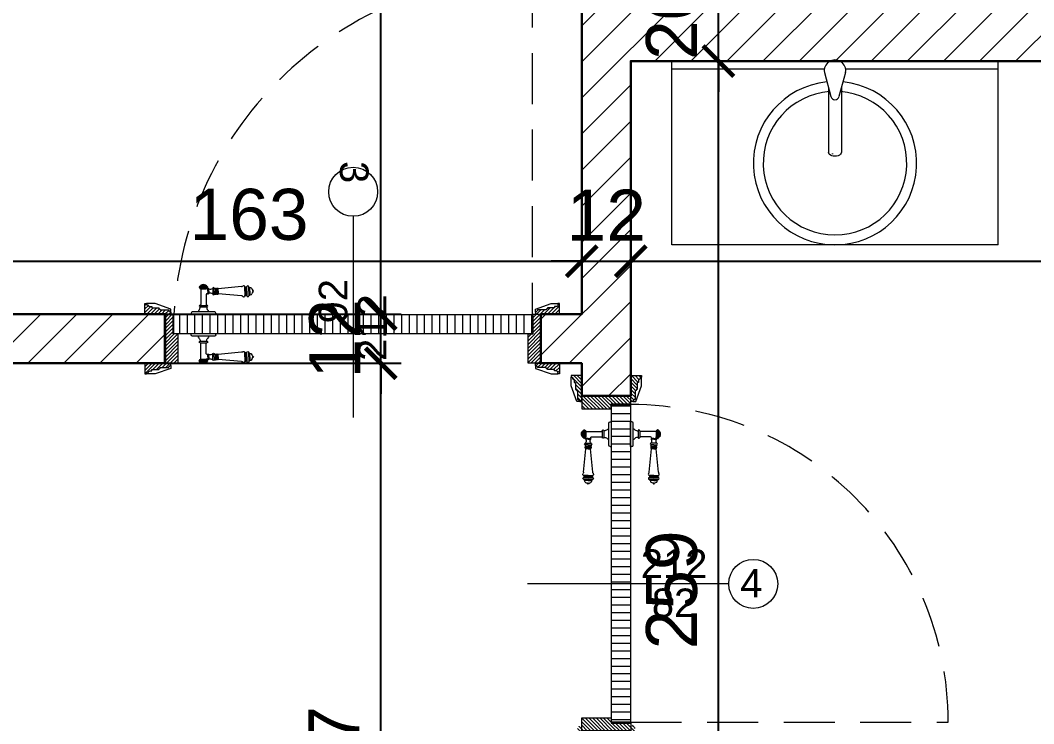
# Model space of a CAD drawing. Header units: centimetres. Extents: x 105417 to 110818, y -55119 to -48326.
# Drawn here: x 107991.8 to 108240, y -52510.6 to -52338.4 of the extents above; entities that cross this region are included whole.
import ezdxf

# ---------------------------------------------------------------- set-up
doc = ezdxf.new("R2010")
doc.units = ezdxf.units.CM
doc.header["$LTSCALE"] = 50
doc.header["$MEASUREMENT"] = 0
doc.linetypes.add('CACHE', pattern=[0.375, 0.25, -0.125])
doc.layers.get('0').update_dxf_attribs({"color": 8})
for name, color, linetype, lineweight in [('BANJO', 160, 'Continuous', 9), ('door', 44, 'Continuous', 5), ('MACONNERIE COUPE', 7, 'Continuous', 30), ('MACONNERIE HACHURE', 253, 'Continuous', 13), ('mobilimi', 8, 'Continuous', 9)]:
    doc.layers.add(name, color=color, linetype=linetype, lineweight=lineweight)
doc.layers.add('COTE 50ème', color=1, linetype='Continuous')
doc.styles.add('GENERATED_STYLE_1', font='arial.ttf')
doc.styles.add('RS_TXT_50', font='arial.ttf', dxfattribs={"height": 12.5})
doc.dimstyles.new('RS_50CM_LINEAIRE', dxfattribs={"dimscale": 5, "dimtxt": 12.5, "dimasz": 1.5, "dimexe": 1, "dimexo": 2.5, "dimgap": 1, "dimtad": 1, "dimdec": 1, "dimrnd": 0.5, "dimdsep": 46, "dimtxsty": 'RS_TXT_50', "dimblk1": 'ARCHTICK', "dimblk2": 'ARCHTICK', "dimsah": 1, "dimcen": 2.5, "dimdle": 1, "dimclrt": 4, "dimadec": 0, "dimazin": 2, "dimtfac": 1, "dimtdec": 1, "dimtix": 1, "dimtmove": 2, "dimatfit": 3, "dimfxl": 1, "dimtolj": 1, "dimtzin": 0, "dimarcsym": 0})

# ---------------------------------------------------------------- blocks, each defined once
blk = doc.blocks.new('door900')
at = {"color": 0}
for p, q in [((-9.3, 67.7), (9.3, 67.7)), ((9.3, 65.2), (-9.3, 65.2)), ((-6.8, 71.5), (-6.8, 70.2)), ((-5.5, 71.5), (-6.8, 71.5)), ((-6.8, 70.2), (6.8, 70.2)), ((-6.8, 62.7), (-6.8, 24)), ((-6.8, 62.7), (6.8, 62.7)), ((-5.5, 71.5), (5.5, 71.5)), ((5.5, 71.5), (6.8, 71.5)), ((6.8, 71.5), (6.8, 70.2)), ((8.7, 62.7), (6.8, 62.7)), ((8.7, 50.9), (8.7, 50.9)), ((10.5, 56.8), (10.5, 62.5)), ((10.5, 56.8), (10.5, 51.1)), ((12.7, 56.8), (12.7, 62.5)), ((12.7, 56.8), (12.7, 51.1)), ((22.5, 63.8), (22.5, 49.8)), ((26.5, 56.8), (26.5, 63.8)), ((26.5, 63.8), (29.1, 63.8)), ((26.5, 63.8), (29.1, 63.8)), ((26.5, 56.8), (26.5, 49.8)), ((26.5, 49.8), (29.1, 49.8)), ((26.5, 49.8), (29.1, 49.8)), ((29.1, 63.8), (29.1, 62.8)), ((29.1, 62.8), (29.1, 56.8)), ((29.1, 50.8), (29.1, 56.8)), ((29.1, 50.8), (29.1, 49.8)), ((29.1, 49.8), (29.1, 49.8)), ((31.1, 62.8), (31.1, 56.8)), ((31.1, 50.8), (31.1, 56.8)), ((34.1, 56.8), (34.1, 62.8)), ((34.1, 62.8), (34.1, 56.8)), ((34.1, 50.8), (34.1, 56.8)), ((34.1, 56.8), (34.1, 50.8)), ((92.8, 68.1), (36.2, 62.8)), ((36.2, 56.8), (36.2, 62.8)), ((36.2, 56.8), (36.2, 50.8)), ((92.8, 45.5), (36.2, 50.8)), ((101.2, 67.3), (103.2, 68)), ((101.2, 56.8), (101.2, 67.3)), ((101.2, 56.8), (101.2, 46.3)), ((103.2, 68), (103.2, 67.7)), ((103.2, 56.8), (103.2, 68)), ((103.2, 56.8), (103.2, 46.3)), ((106.5, 68), (105.5, 67.3)), ((105.5, 56.8), (105.5, 67.3)), ((105.5, 56.8), (105.5, 46.3)), ((106.5, 56.8), (106.5, 68)), ((106.5, 56.8), (106.5, 45.7)), ((110.7, 68), (111.8, 67.3)), ((110.7, 56.8), (110.7, 68)), ((110.7, 56.8), (110.7, 45.7)), ((111.8, 56.8), (111.8, 67.3)), ((111.8, 66.2), (113.3, 66.2)), ((111.8, 56.8), (111.8, 46.3)), ((113.3, 56.8), (113.3, 66.2)), ((113.3, 56.8), (113.3, 47.5)), ((120.5, 56.8), (120.5, 58.6)), ((120.5, 56.8), (120.5, 55)), ((6.8, 49.1), (6.8, 24)), ((101.2, 46.3), (103.2, 45.7)), ((103.2, 45.9), (103.2, 45.7)), ((106.5, 45.7), (105.5, 46.3)), ((110.7, 45.7), (111.8, 46.3)), ((111.8, 47.5), (113.3, 47.5)), ((-30, 3), (-30, 0)), ((30, 0), (-30, 0)), ((27, 6), (-27, 6)), ((-8.3, 22.3), (8.3, 22.3)), ((-8.3, 18.3), (8.3, 18.3)), ((30, 3), (30, 0))]:
    blk.add_line(p, q, dxfattribs=at)
for centre, radius, start, end in [((-9.3, 66.5), 1.25, 90, 270), ((-6.8, 67.7), 2.51, 90.115, 179.885), ((-6.8, 65.2), 2.51, 180.115, 269.885), ((0, 64), 9.29, 53.4104, 126.5896), ((6.8, 67.7), 2.51, 0.115, 89.885), ((6.8, 65.2), 2.51, 270.115, 359.885), ((8.7, 49), 1.91, 88.7426, 178.1515), ((8.6, 64.9), 2.15, 272.7029, 297.6142), ((8.6, 48.8), 2.15, 62.3858, 87.2971), ((9.3, 66.5), 1.25, 270, 90), ((10, 62.5), 0.561, 3.7097, 127.9634), ((10, 51.1), 0.561, 232.0366, 356.2903), ((11.6, 62.5), 1.1, 0.0106, 179.9894), ((11.6, 51.1), 1.1, 180.0106, 359.9894), ((16.7, 70.5), 8.83, 243.5466, 311.3694), ((16.7, 43.2), 8.83, 48.6306, 116.4534), ((24.5, 63.7), 2.01, 4.1469, 175.8531), ((24.5, 50), 2.01, 184.1469, 355.8531), ((30.1, 62.8), 1.03, 0, 180.0014), ((30.1, 50.8), 1.03, 179.9972, 0), ((32.6, 62.8), 1.48, 0, 180), ((32.6, 50.8), 1.48, 180, 0), ((35.2, 62.8), 1.03, 0, 180), ((32.6, 62.8), 1.48, 1.563306237032948e-10, 2.08440831604393e-10), ((35.2, 50.8), 1.03, 180, 0), ((93.1, 72.5), 4.4, 266.3976, 315.6468), ((98.3, 67.4), 2.89, 358.3861, 135.6468), ((104.3, 67.6), 1.15, 170.914, 348.1019), ((108.6, 68), 2.1, 0, 180), ((115.5, 62.5), 2.84, 13.4568, 140.4953), ((115.5, 51.2), 2.84, 219.5047, 346.5432), ((127.9, 65.2), 9.88, 191.9991, 221.6757), ((127.9, 48.5), 9.88, 138.3243, 168.0009), ((120.5, 56.8), 1.79, 0, 90), ((120.5, 56.8), 1.79, 270, 0), ((93.1, 41.1), 4.4, 44.3532, 93.6024), ((98.3, 46.2), 2.89, 224.3532, 1.6139), ((104.3, 46.1), 1.15, 11.8981, 189.086), ((108.6, 45.7), 2.1, 180, 0), ((-27, 3), 3, 90, 180), ((-6.8, 6), 6, 130.5908, 180), ((-16.6, 16.6), 8.41, 314.3689, 12.0705), ((-8.3, 20.3), 2, 90, 270), ((-8.5, 24), 1.71, 275.059, 359.7825), ((8.5, 24), 1.71, 180.2175, 264.941), ((16.6, 16.6), 8.41, 167.9295, 225.6311), ((8.3, 20.3), 2, 270, 90), ((6.8, 6), 6, 0, 49.4092), ((27, 3), 3, 0, 90)]:
    blk.add_arc(centre, radius, start, end, dxfattribs=at)
blk = doc.blocks.new('lavaman')
at = {"layer": 'BANJO'}
for p, q in [((-61171.15, 21935.44), (-61216.15, 21935.44)), ((-61171.15, 21935.44), (-61171.15, 21855.44)), ((-61171.15, 21855.44), (-61216.15, 21855.44))]:
    blk.add_line(p, q, dxfattribs=at)
at = {"layer": 'BANJO', "linetype": 'Continuous'}
for p, q in [((-61216.15, 21896.66), (-61216.15, 21935.44)), ((-61214.15, 21935.44), (-61214.15, 21898.05)), ((-61171.15, 21935.44), (-61171.15, 21855.44)), ((-61216.15, 21925.44), (-61216.15, 21896.66)), ((-61213.35, 21898.04), (-61207.48, 21896.42)), ((-61209.67, 21897.03), (-61193.85, 21897.03)), ((-61216.15, 21894.21), (-61216.15, 21865.44)), ((-61216.15, 21855.44), (-61216.15, 21894.21)), ((-61213.35, 21892.84), (-61207.48, 21894.45)), ((-61209.65, 21893.84), (-61193.85, 21893.84)), ((-61193.49, 21894.81), (-61193.49, 21894.81)), ((-61193.49, 21894.81), (-61193.38, 21894.81)), ((-61193.38, 21894.81), (-61193.49, 21894.81)), ((-61193.38, 21894.81), (-61193.38, 21894.81)), ((-61214.15, 21892.82), (-61214.15, 21855.44))]:
    blk.add_line(p, q, dxfattribs=at)
for centre, radius, start, end in [((-61191.15, 21895.44), 20, 185.6501, 174.3499), ((-61191.15, 21895.44), 17.58, 184.3008, 175.6992), ((-61213.81, 21895.44), 2.64, 79.9738, 280.0262), ((-61207.66, 21895.44), 1, 280.3544, 79.6456)]:
    blk.add_arc(centre, radius, start, end, dxfattribs=at)
at = {"layer": 'BANJO', "linetype": 'Continuous', "extrusion": (0, 0, -1)}
blk.add_ellipse((-61193.85, 21895.43), major_axis=(0, 1.59), ratio=0.623935, start_param=0, end_param=3.141593, dxfattribs=at)
blk = doc.blocks.new('_ArchTick')
at = {"color": 0, "linetype": 'ByBlock', "const_width": 0.15}
blk.add_lwpolyline([(-0.5, -0.5), (0.5, 0.5)], dxfattribs=at)
blk = doc.blocks.new('*D1029')
at = {"layer": 'COTE 50ème', "color": 0, "lineweight": -2, "ltscale": 0.5, "transparency": 16777216}
for p, q in [((108080.11, -52624.36), (108080.11, -52417.36)), ((108017.17, -52422.36), (108085.11, -52422.36)), ((108029.85, -52619.36), (108085.11, -52619.36))]:
    blk.add_line(p, q, dxfattribs=at)
at = {"layer": 'Defpoints', "color": 0, "ltscale": 0.5, "transparency": 16777216}
for p in [(108004.67, -52422.36), (108080.11, -52422.36), (108017.35, -52619.36)]:
    blk.add_point(p, dxfattribs=at)
at = {"layer": 'COTE 50ème', "color": 0, "lineweight": -2, "ltscale": 0.5, "transparency": 16777216, "xscale": 7.5, "yscale": 7.5, "zscale": 7.5}
for p, rotation in [((108080.11, -52422.36), 90), ((108080.11, -52619.36), 270)]:
    blk.add_blockref('_ArchTick', p, dxfattribs=dict(at, rotation=rotation))
at = {"layer": 'COTE 50ème', "color": 4, "ltscale": 0.5, "transparency": 16777216, "insert": (108068.72, -52520.86), "char_height": 12.5, "attachment_point": 5, "rotation": 90, "style": 'RS_TXT_50'}
blk.add_mtext('\\A1;197', dxfattribs=at)
blk = doc.blocks.new('*D1030')
at = {"layer": 'COTE 50ème', "color": 0, "lineweight": -2, "ltscale": 0.5, "transparency": 16777216}
for p, q in [((108080.11, -52410.36), (108080.11, -52402.86)), ((108017.17, -52410.36), (108085.11, -52410.36)), ((108080.11, -52422.36), (108080.11, -52410.36)), ((108017.17, -52422.36), (108085.11, -52422.36)), ((108080.11, -52422.36), (108080.11, -52429.86))]:
    blk.add_line(p, q, dxfattribs=at)
at = {"layer": 'Defpoints', "color": 0, "ltscale": 0.5, "transparency": 16777216}
for p in [(108004.67, -52410.36), (108080.11, -52410.36), (108004.67, -52422.36)]:
    blk.add_point(p, dxfattribs=at)
at = {"layer": 'COTE 50ème', "color": 0, "lineweight": -2, "ltscale": 0.5, "transparency": 16777216, "xscale": 7.5, "yscale": 7.5, "zscale": 7.5}
for p, rotation in [((108080.11, -52410.36), 270), ((108080.11, -52422.36), 90)]:
    blk.add_blockref('_ArchTick', p, dxfattribs=dict(at, rotation=rotation))
at = {"layer": 'COTE 50ème', "color": 4, "ltscale": 0.5, "transparency": 16777216, "insert": (108068.83, -52416.36), "char_height": 12.5, "attachment_point": 5, "rotation": 90, "style": 'RS_TXT_50'}
blk.add_mtext('\\A1;12', dxfattribs=at)
blk = doc.blocks.new('*D1031')
at = {"layer": 'COTE 50ème', "color": 0, "lineweight": -2, "ltscale": 0.5, "transparency": 16777216}
for p, q in [((108080.11, -52415.36), (108080.11, -52077.36)), ((108028.01, -52082.36), (108085.11, -52082.36)), ((108017.17, -52410.36), (108085.11, -52410.36))]:
    blk.add_line(p, q, dxfattribs=at)
at = {"layer": 'Defpoints', "color": 0, "ltscale": 0.5, "transparency": 16777216}
for p in [(108015.51, -52082.36), (108080.11, -52082.36), (108004.67, -52410.36)]:
    blk.add_point(p, dxfattribs=at)
at = {"layer": 'COTE 50ème', "color": 0, "lineweight": -2, "ltscale": 0.5, "transparency": 16777216, "xscale": 7.5, "yscale": 7.5, "zscale": 7.5}
for p, rotation in [((108080.11, -52082.36), 90), ((108080.11, -52410.36), 270)]:
    blk.add_blockref('_ArchTick', p, dxfattribs=dict(at, rotation=rotation))
at = {"layer": 'COTE 50ème', "color": 4, "ltscale": 0.5, "transparency": 16777216, "insert": (108068.72, -52246.36), "char_height": 12.5, "attachment_point": 5, "rotation": 90, "style": 'RS_TXT_50'}
blk.add_mtext('\\A1;328', dxfattribs=at)
blk = doc.blocks.new('*D1180')
at = {"layer": 'COTE 50ème', "color": 0, "lineweight": -2, "ltscale": 0.5, "transparency": 16777216}
for p, q in [((107253.08, -52052.36), (107253.08, -54127.36)), ((107431.85, -52057.36), (107248.08, -52057.36)), ((108207.94, -54122.36), (107248.08, -54122.36))]:
    blk.add_line(p, q, dxfattribs=at)
at = {"layer": 'Defpoints', "color": 0, "ltscale": 0.5, "transparency": 16777216}
for p in [(107444.35, -52057.36), (107253.08, -54122.36), (108220.44, -54122.36)]:
    blk.add_point(p, dxfattribs=at)
at = {"layer": 'COTE 50ème', "color": 0, "lineweight": -2, "ltscale": 0.5, "transparency": 16777216, "xscale": 7.5, "yscale": 7.5, "zscale": 7.5}
for p, rotation in [((107253.08, -52057.36), 90), ((107253.08, -54122.36), 270)]:
    blk.add_blockref('_ArchTick', p, dxfattribs=dict(at, rotation=rotation))
at = {"layer": 'COTE 50ème', "color": 4, "ltscale": 0.5, "transparency": 16777216, "insert": (107241.69, -53089.86), "char_height": 12.5, "attachment_point": 5, "rotation": 90, "style": 'RS_TXT_50'}
blk.add_mtext('\\A1;2065', dxfattribs=at)
blk = doc.blocks.new('*D1211')
at = {"layer": 'COTE 50ème', "color": 0, "lineweight": -2, "ltscale": 0.5, "transparency": 16777216}
for p, q in [((107966.35, -52420.16), (107966.35, -52392.37)), ((108129.35, -52395.47), (108129.35, -52402.37)), ((107961.35, -52397.37), (108134.35, -52397.37))]:
    blk.add_line(p, q, dxfattribs=at)
at = {"layer": 'Defpoints', "color": 0, "ltscale": 0.5, "transparency": 16777216}
for p in [(108129.35, -52382.97), (108129.35, -52397.37), (107966.35, -52432.66)]:
    blk.add_point(p, dxfattribs=at)
at = {"layer": 'COTE 50ème', "color": 0, "lineweight": -2, "ltscale": 0.5, "transparency": 16777216, "xscale": 7.5, "yscale": 7.5, "zscale": 7.5, "rotation": 180}
blk.add_blockref('_ArchTick', (107966.35, -52397.37), dxfattribs=at)
at = {"layer": 'COTE 50ème', "color": 0, "lineweight": -2, "ltscale": 0.5, "transparency": 16777216, "xscale": 7.5, "yscale": 7.5, "zscale": 7.5}
blk.add_blockref('_ArchTick', (108129.35, -52397.37), dxfattribs=at)
at = {"layer": 'COTE 50ème', "color": 4, "ltscale": 0.5, "transparency": 16777216, "insert": (108047.85, -52385.98), "char_height": 12.5, "attachment_point": 5, "style": 'RS_TXT_50'}
blk.add_mtext('\\A1;163', dxfattribs=at)
blk = doc.blocks.new('*D1212')
at = {"layer": 'COTE 50ème', "color": 0, "lineweight": -2, "ltscale": 0.5, "transparency": 16777216}
for p, q in [((108141.35, -52383.95), (108141.35, -52402.37)), ((108129.35, -52395.47), (108129.35, -52402.37)), ((108129.35, -52397.37), (108121.85, -52397.37)), ((108129.35, -52397.37), (108141.35, -52397.37)), ((108141.35, -52397.37), (108148.85, -52397.37))]:
    blk.add_line(p, q, dxfattribs=at)
at = {"layer": 'Defpoints', "color": 0, "ltscale": 0.5, "transparency": 16777216}
for p in [(108141.35, -52371.45), (108129.35, -52382.97), (108141.35, -52397.37)]:
    blk.add_point(p, dxfattribs=at)
at = {"layer": 'COTE 50ème', "color": 0, "lineweight": -2, "ltscale": 0.5, "transparency": 16777216, "xscale": 7.5, "yscale": 7.5, "zscale": 7.5}
blk.add_blockref('_ArchTick', (108129.35, -52397.37), dxfattribs=at)
at = {"layer": 'COTE 50ème', "color": 0, "lineweight": -2, "ltscale": 0.5, "transparency": 16777216, "xscale": 7.5, "yscale": 7.5, "zscale": 7.5, "rotation": 180}
blk.add_blockref('_ArchTick', (108141.35, -52397.37), dxfattribs=at)
at = {"layer": 'COTE 50ème', "color": 4, "ltscale": 0.5, "transparency": 16777216, "insert": (108135.35, -52386.1), "char_height": 12.5, "attachment_point": 5, "style": 'RS_TXT_50'}
blk.add_mtext('\\A1;12', dxfattribs=at)
blk = doc.blocks.new('*D1213')
at = {"layer": 'COTE 50ème', "color": 0, "lineweight": -2, "ltscale": 0.5, "transparency": 16777216}
for p, q in [((108141.35, -52383.95), (108141.35, -52402.37)), ((108384.35, -52412.76), (108384.35, -52392.37)), ((108136.35, -52397.37), (108389.35, -52397.37))]:
    blk.add_line(p, q, dxfattribs=at)
at = {"layer": 'Defpoints', "color": 0, "ltscale": 0.5, "transparency": 16777216}
for p in [(108141.35, -52371.45), (108384.35, -52397.37), (108384.35, -52425.26)]:
    blk.add_point(p, dxfattribs=at)
at = {"layer": 'COTE 50ème', "color": 0, "lineweight": -2, "ltscale": 0.5, "transparency": 16777216, "xscale": 7.5, "yscale": 7.5, "zscale": 7.5, "rotation": 180}
blk.add_blockref('_ArchTick', (108141.35, -52397.37), dxfattribs=at)
at = {"layer": 'COTE 50ème', "color": 0, "lineweight": -2, "ltscale": 0.5, "transparency": 16777216, "xscale": 7.5, "yscale": 7.5, "zscale": 7.5}
blk.add_blockref('_ArchTick', (108384.35, -52397.37), dxfattribs=at)
at = {"layer": 'COTE 50ème', "color": 4, "ltscale": 0.5, "transparency": 16777216, "insert": (108262.85, -52385.98), "char_height": 12.5, "attachment_point": 5, "style": 'RS_TXT_50'}
blk.add_mtext('\\A1;243', dxfattribs=at)
blk = doc.blocks.new('*D1440')
at = {"layer": 'COTE 50ème', "color": 0, "lineweight": -2, "ltscale": 0.5, "transparency": 16777216}
for p, q in [((108162.79, -52612.37), (108162.79, -52343.36)), ((108223.56, -52348.36), (108157.79, -52348.36)), ((108197.18, -52607.37), (108157.79, -52607.37))]:
    blk.add_line(p, q, dxfattribs=at)
at = {"layer": 'Defpoints', "color": 0, "ltscale": 0.5, "transparency": 16777216}
for p in [(108162.79, -52348.36), (108236.06, -52348.36), (108209.68, -52607.37)]:
    blk.add_point(p, dxfattribs=at)
at = {"layer": 'COTE 50ème', "color": 0, "lineweight": -2, "ltscale": 0.5, "transparency": 16777216, "xscale": 7.5, "yscale": 7.5, "zscale": 7.5}
for p, rotation in [((108162.79, -52348.36), 90), ((108162.79, -52607.37), 270)]:
    blk.add_blockref('_ArchTick', p, dxfattribs=dict(at, rotation=rotation))
at = {"layer": 'COTE 50ème', "color": 4, "ltscale": 0.5, "transparency": 16777216, "insert": (108151.4, -52477.87), "char_height": 12.5, "attachment_point": 5, "rotation": 90, "style": 'RS_TXT_50'}
blk.add_mtext('\\A1;259', dxfattribs=at)
blk = doc.blocks.new('*D1441')
at = {"layer": 'COTE 50ème', "color": 0, "lineweight": -2, "ltscale": 0.5, "transparency": 16777216}
for p, q in [((108162.79, -52328.36), (108162.79, -52320.86)), ((108223.56, -52328.36), (108157.79, -52328.36)), ((108162.79, -52348.36), (108162.79, -52328.36)), ((108223.56, -52348.36), (108157.79, -52348.36)), ((108162.79, -52348.36), (108162.79, -52355.86))]:
    blk.add_line(p, q, dxfattribs=at)
at = {"layer": 'Defpoints', "color": 0, "ltscale": 0.5, "transparency": 16777216}
for p in [(108162.79, -52328.36), (108236.06, -52328.36), (108236.06, -52348.36)]:
    blk.add_point(p, dxfattribs=at)
at = {"layer": 'COTE 50ème', "color": 0, "lineweight": -2, "ltscale": 0.5, "transparency": 16777216, "xscale": 7.5, "yscale": 7.5, "zscale": 7.5}
for p, rotation in [((108162.79, -52328.36), 270), ((108162.79, -52348.36), 90)]:
    blk.add_blockref('_ArchTick', p, dxfattribs=dict(at, rotation=rotation))
at = {"layer": 'COTE 50ème', "color": 4, "ltscale": 0.5, "transparency": 16777216, "insert": (108151.4, -52338.36), "char_height": 12.5, "attachment_point": 5, "rotation": 90, "style": 'RS_TXT_50'}
blk.add_mtext('\\A1;20', dxfattribs=at)

msp = doc.modelspace()

# ---------------------------------------------------------------- hatches: boundary and pattern name
at = {"layer": 'door'}
h = msp.add_hatch(dxfattribs=at)
h.set_pattern_fill('ANSI31', color=256, scale=5, angle=900)
h.set_pattern_definition([(225, (254207.07485, -102252.91233), (0.4419417382, -0.4419417382), [])])
h.paths.add_polyline_path([(108027.35, -52422.36), (108030.5, -52422.36), (108030.5, -52415.18), (108029.24, -52415.18), (108029.24, -52410.36), (108027.35, -52410.36)])
edge = h.paths.add_edge_path()
edge.add_line((108023.6, -52424.25), (108024.02, -52424.25))
edge.add_line((108024.02, -52424.25), (108024.02, -52423.93))
edge.add_line((108024.02, -52423.93), (108025.78, -52423.93))
edge.add_line((108025.78, -52423.93), (108025.78, -52423.72))
edge.add_arc((108025.78, -52423.41), 0.314, 270, 360)
edge.add_line((108026.1, -52423.41), (108028.19, -52423.41))
edge.add_line((108028.19, -52423.41), (108028.19, -52423.2))
edge.add_arc((108028.19, -52422.89), 0.314, 270, 360)
edge.add_line((108028.51, -52422.89), (108028.72, -52422.89))
edge.add_line((108028.72, -52422.89), (108028.72, -52422.36))
edge.add_line((108028.72, -52422.36), (108022.35, -52422.36))
edge.add_line((108022.35, -52422.36), (108022.35, -52424.98))
edge.add_line((108022.35, -52424.98), (108022.76, -52424.98))
edge.add_line((108022.76, -52424.98), (108022.76, -52424.67))
edge.add_line((108022.76, -52424.67), (108023.18, -52424.67))
edge.add_arc((108023.6, -52424.67), 0.419, 90, 180, ccw=False)
edge = h.paths.add_edge_path()
edge.add_line((108023.6, -52408.48), (108024.02, -52408.48))
edge.add_line((108024.02, -52408.48), (108024.02, -52408.79))
edge.add_line((108024.02, -52408.79), (108025.78, -52408.79))
edge.add_line((108025.78, -52408.79), (108025.78, -52409))
edge.add_arc((108025.78, -52409.31), 0.314, 0, 90, ccw=False)
edge.add_line((108026.1, -52409.31), (108028.19, -52409.31))
edge.add_line((108028.19, -52409.31), (108028.19, -52409.52))
edge.add_arc((108028.19, -52409.84), 0.314, 0, 90, ccw=False)
edge.add_line((108028.51, -52409.84), (108028.72, -52409.84))
edge.add_line((108028.72, -52409.84), (108028.72, -52410.36))
edge.add_line((108028.72, -52410.36), (108022.35, -52410.36))
edge.add_line((108022.35, -52410.36), (108022.35, -52407.74))
edge.add_line((108022.35, -52407.74), (108022.76, -52407.74))
edge.add_line((108022.76, -52407.74), (108022.76, -52408.06))
edge.add_line((108022.76, -52408.06), (108023.18, -52408.06))
edge.add_arc((108023.6, -52408.06), 0.419, 180, 270)
h = msp.add_hatch(dxfattribs=at)
h.set_pattern_fill('ANSI31', color=256, scale=5, angle=900)
h.set_pattern_definition([(225, (254207.07485, -102252.91233), (0.4419417382, -0.4419417382), [])])
edge = h.paths.add_edge_path()
edge.add_line((108123.11, -52424.25), (108122.69, -52424.25))
edge.add_line((108122.69, -52424.25), (108122.69, -52423.93))
edge.add_line((108122.69, -52423.93), (108120.93, -52423.93))
edge.add_line((108120.93, -52423.93), (108120.93, -52423.72))
edge.add_arc((108120.93, -52423.41), 0.314, 180, 270, ccw=False)
edge.add_line((108120.61, -52423.41), (108118.52, -52423.41))
edge.add_line((108118.52, -52423.41), (108118.52, -52423.2))
edge.add_arc((108118.52, -52422.89), 0.314, 180, 270, ccw=False)
edge.add_line((108118.2, -52422.89), (108117.99, -52422.89))
edge.add_line((108117.99, -52422.89), (108117.99, -52422.36))
edge.add_line((108117.99, -52422.36), (108123.85, -52422.36))
edge.add_line((108123.85, -52422.36), (108123.85, -52424.98))
edge.add_line((108123.85, -52424.98), (108123.44, -52424.98))
edge.add_line((108123.44, -52424.98), (108123.44, -52424.67))
edge.add_line((108123.44, -52424.67), (108123.53, -52424.67))
edge.add_arc((108123.11, -52424.67), 0.419, 360, 450)
h.paths.add_polyline_path([(108119.35, -52422.36), (108116.21, -52422.36), (108116.21, -52415.18), (108117.47, -52415.18), (108117.47, -52410.36), (108119.35, -52410.36)])
edge = h.paths.add_edge_path()
edge.add_line((108123.11, -52408.48), (108122.69, -52408.48))
edge.add_line((108122.69, -52408.48), (108122.69, -52408.79))
edge.add_line((108122.69, -52408.79), (108120.93, -52408.79))
edge.add_line((108120.93, -52408.79), (108120.93, -52409))
edge.add_arc((108120.93, -52409.31), 0.314, 90, 180)
edge.add_line((108120.61, -52409.31), (108118.52, -52409.31))
edge.add_line((108118.52, -52409.31), (108118.52, -52409.52))
edge.add_arc((108118.52, -52409.84), 0.314, 90, 180)
edge.add_line((108118.2, -52409.84), (108117.99, -52409.84))
edge.add_line((108117.99, -52409.84), (108117.99, -52410.36))
edge.add_line((108117.99, -52410.36), (108123.85, -52410.36))
edge.add_line((108123.85, -52410.36), (108123.85, -52407.74))
edge.add_line((108123.85, -52407.74), (108123.44, -52407.74))
edge.add_line((108123.44, -52407.74), (108123.44, -52408.06))
edge.add_line((108123.44, -52408.06), (108123.53, -52408.06))
edge.add_arc((108123.11, -52408.06), 0.419, -90, 0, ccw=False)
h = msp.add_hatch(dxfattribs=at)
h.set_pattern_fill('ANSI31', color=256, scale=15, angle=405)
h.set_pattern_definition([(90, (60698.3598, -146300.3448), (-1.875, 2e-15), [])])
h.paths.add_polyline_path([(108117.26, -52415.13), (108029.45, -52415.13), (108029.45, -52410.41), (108117.26, -52410.41)])
h = msp.add_hatch(dxfattribs=at)
h.set_pattern_fill('ANSI31', color=256, scale=5, angle=1170)
h.set_pattern_definition([(135, (52664.84715, -193145.2269), (-0.4419417382, -0.4419417382), [])])
h.paths.add_polyline_path([(108129.35, -52430.39), (108129.35, -52433.53), (108136.54, -52433.53), (108136.54, -52432.28), (108141.35, -52432.28), (108141.35, -52430.39)])
edge = h.paths.add_edge_path()
edge.add_line((108127.47, -52426.64), (108127.47, -52427.06))
edge.add_line((108127.47, -52427.06), (108127.78, -52427.06))
edge.add_line((108127.78, -52427.06), (108127.78, -52428.82))
edge.add_line((108127.78, -52428.82), (108127.99, -52428.82))
edge.add_arc((108128.31, -52428.82), 0.314, 180, 270)
edge.add_line((108128.31, -52429.13), (108128.31, -52431.23))
edge.add_line((108128.31, -52431.23), (108128.52, -52431.23))
edge.add_arc((108128.83, -52431.23), 0.314, 180, 270)
edge.add_line((108128.83, -52431.54), (108128.83, -52431.75))
edge.add_line((108128.83, -52431.75), (108129.35, -52431.75))
edge.add_line((108129.35, -52431.75), (108129.35, -52425.39))
edge.add_line((108129.35, -52425.39), (108126.74, -52425.39))
edge.add_line((108126.74, -52425.39), (108126.74, -52425.8))
edge.add_line((108126.74, -52425.8), (108127.05, -52425.8))
edge.add_line((108127.05, -52425.8), (108127.05, -52426.22))
edge.add_arc((108127.05, -52426.64), 0.419, 0, 90, ccw=False)
edge = h.paths.add_edge_path()
edge.add_line((108143.24, -52426.64), (108143.24, -52427.06))
edge.add_line((108143.24, -52427.06), (108142.93, -52427.06))
edge.add_line((108142.93, -52427.06), (108142.93, -52428.82))
edge.add_line((108142.93, -52428.82), (108142.72, -52428.82))
edge.add_arc((108142.4, -52428.82), 0.314, -90, 0, ccw=False)
edge.add_line((108142.4, -52429.13), (108142.4, -52431.23))
edge.add_line((108142.4, -52431.23), (108142.19, -52431.23))
edge.add_arc((108141.88, -52431.23), 0.314, -90, 0, ccw=False)
edge.add_line((108141.88, -52431.54), (108141.88, -52431.75))
edge.add_line((108141.88, -52431.75), (108141.35, -52431.75))
edge.add_line((108141.35, -52431.75), (108141.35, -52425.39))
edge.add_line((108141.35, -52425.39), (108143.97, -52425.39))
edge.add_line((108143.97, -52425.39), (108143.97, -52425.8))
edge.add_line((108143.97, -52425.8), (108143.66, -52425.8))
edge.add_line((108143.66, -52425.8), (108143.66, -52426.22))
edge.add_arc((108143.66, -52426.64), 0.419, 90, 180)
h = msp.add_hatch(dxfattribs=at)
h.set_pattern_fill('ANSI31', color=256, scale=15, angle=675)
h.set_pattern_definition([(360, (8617.4147, 363.4882), (2e-15, 1.875), [])])
h.paths.add_polyline_path([(108136.59, -52510.28), (108136.59, -52432.48), (108141.3, -52432.48), (108141.3, -52510.28)])
h = msp.add_hatch(dxfattribs=at)
h.set_pattern_fill('ANSI31', color=256, scale=5, angle=1170)
h.set_pattern_definition([(135, (52664.84715, -193135.215), (-0.4419417382, -0.4419417382), [])])
edge = h.paths.add_edge_path()
edge.add_line((108127.47, -52516.13), (108127.47, -52515.71))
edge.add_line((108127.47, -52515.71), (108127.78, -52515.71))
edge.add_line((108127.78, -52515.71), (108127.78, -52513.95))
edge.add_line((108127.78, -52513.95), (108127.99, -52513.95))
edge.add_arc((108128.31, -52513.95), 0.314, 90, 180, ccw=False)
edge.add_line((108128.31, -52513.64), (108128.31, -52511.54))
edge.add_line((108128.31, -52511.54), (108128.52, -52511.54))
edge.add_arc((108128.83, -52511.54), 0.314, 90, 180, ccw=False)
edge.add_line((108128.83, -52511.23), (108128.83, -52511.02))
edge.add_line((108128.83, -52511.02), (108129.35, -52511.02))
edge.add_line((108129.35, -52511.02), (108129.35, -52516.88))
edge.add_line((108129.35, -52516.88), (108126.74, -52516.88))
edge.add_line((108126.74, -52516.88), (108126.74, -52516.47))
edge.add_line((108126.74, -52516.47), (108127.05, -52516.47))
edge.add_line((108127.05, -52516.47), (108127.05, -52516.55))
edge.add_arc((108127.05, -52516.13), 0.419, 270, 360)
h.paths.add_polyline_path([(108129.35, -52512.38), (108129.35, -52509.24), (108136.54, -52509.24), (108136.54, -52510.49), (108141.35, -52510.49), (108141.35, -52512.38)])
edge = h.paths.add_edge_path()
edge.add_line((108143.24, -52516.13), (108143.24, -52515.71))
edge.add_line((108143.24, -52515.71), (108142.93, -52515.71))
edge.add_line((108142.93, -52515.71), (108142.93, -52513.95))
edge.add_line((108142.93, -52513.95), (108142.72, -52513.95))
edge.add_arc((108142.4, -52513.95), 0.314, 0, 90)
edge.add_line((108142.4, -52513.64), (108142.4, -52511.54))
edge.add_line((108142.4, -52511.54), (108142.19, -52511.54))
edge.add_arc((108141.88, -52511.54), 0.314, 360, 450)
edge.add_line((108141.88, -52511.23), (108141.88, -52511.02))
edge.add_line((108141.88, -52511.02), (108141.35, -52511.02))
edge.add_line((108141.35, -52511.02), (108141.35, -52516.88))
edge.add_line((108141.35, -52516.88), (108143.97, -52516.88))
edge.add_line((108143.97, -52516.88), (108143.97, -52516.47))
edge.add_line((108143.97, -52516.47), (108143.66, -52516.47))
edge.add_line((108143.66, -52516.47), (108143.66, -52516.55))
edge.add_arc((108143.66, -52516.13), 0.419, 180, 270, ccw=False)
at = {"layer": 'MACONNERIE HACHURE'}
h = msp.add_hatch(dxfattribs=at)
h.set_pattern_fill('ANSI31', color=256, scale=50, style=0)
h.paths.add_polyline_path([(107874.35, -53728.36), (107763.35, -53728.36), (107763.35, -53770.36), (107874.35, -53770.36)])
h.paths.add_polyline_path([(107866.35, -53736.36), (107771.35, -53736.36), (107771.35, -53762.36), (107866.35, -53762.36)], flags=16)
h.paths.add_polyline_path([(109325.35, -53728.36), (109214.35, -53728.36), (109214.35, -53770.36), (109325.35, -53770.36)])
h.paths.add_polyline_path([(109317.35, -53736.36), (109222.35, -53736.36), (109222.35, -53762.36), (109317.35, -53762.36)], flags=16)
h.paths.add_polyline_path([(109454.35, -52082.36), (109509.35, -52082.36), (109509.35, -52057.36), (109454.35, -52057.36)])
h.paths.add_polyline_path([(109274.35, -52057.36), (109174.35, -52057.36), (109174.35, -52082.36), (109274.35, -52082.36)])
h.paths.add_polyline_path([(107444.35, -53677.36), (107444.35, -53737.36), (107469.35, -53737.36), (107469.35, -53677.36)])
h.paths.add_polyline_path([(108556.85, -53762.36), (108531.85, -53762.36), (108531.85, -53982.36), (108556.85, -53982.36)])
h.paths.add_polyline_path([(108239.36, -53952.36), (108214.36, -53952.36), (108214.36, -54122.36), (108331.85, -54122.36), (108331.85, -54097.36), (108239.36, -54097.36)])
h.paths.add_polyline_path([(108556.85, -53982.36), (108531.85, -53982.36), (108531.85, -54122.36), (108556.85, -54122.36)])
h.paths.add_polyline_path([(108849.35, -53952.36), (108874.35, -53952.36), (108874.35, -54122.36), (108756.85, -54122.36), (108756.85, -54097.36), (108849.35, -54097.36)])
h.paths.add_polyline_path([(107469.35, -53422.36), (107444.35, -53422.36), (107444.35, -53497.36), (107469.35, -53497.36)])
h.paths.add_polyline_path([(109644.35, -53677.36), (109644.35, -53737.36), (109619.35, -53737.36), (109619.35, -53677.36)])
h.paths.add_polyline_path([(109619.35, -53342.47), (109644.35, -53342.47), (109644.35, -53397.36), (109619.35, -53397.36)])
h.paths.add_polyline_path([(107469.35, -53342.47), (107444.35, -53342.47), (107444.35, -53397.36), (107469.35, -53397.36)])
h.paths.add_polyline_path([(109619.35, -52847.36), (109644.35, -52847.36), (109644.35, -52902.25), (109619.35, -52902.25)])
h.paths.add_polyline_path([(109099.36, -53146.93), (108984.36, -53146.93), (108984.36, -53096.93), (109099.36, -53096.93)])
h.paths.add_polyline_path([(109089.36, -53136.93), (108994.36, -53136.93), (108994.36, -53106.93), (109089.36, -53106.93)], flags=16)
h.paths.add_polyline_path([(108104.35, -53147.36), (107989.35, -53147.36), (107989.35, -53097.36), (108104.35, -53097.36)])
h.paths.add_polyline_path([(108094.35, -53137.36), (107999.35, -53137.36), (107999.35, -53107.36), (108094.35, -53107.36)], flags=16)
h.paths.add_polyline_path([(108794.35, -52797.36), (108774.35, -52797.36), (108774.35, -52787.36), (108794.35, -52787.36)])
h.paths.add_polyline_path([(108849.35, -53737.36), (108756.85, -53737.36), (108756.85, -53762.36), (108849.35, -53762.36)])
h.paths.add_polyline_path([(109234.24, -53477.36), (109209.24, -53477.36), (109209.24, -53422.36), (109234.24, -53422.36)])
h.paths.add_polyline_path([(109619.35, -53062.36), (109644.35, -53062.36), (109644.35, -53182.36), (109619.35, -53182.36)])
h.paths.add_polyline_path([(108809.35, -53326.05), (108874.35, -53326.05), (108874.35, -53348.05), (108849.35, -53348.05), (108849.35, -53338.05), (108809.35, -53338.05)])
h.paths.add_polyline_path([(109619.35, -53422.36), (109644.35, -53422.36), (109644.35, -53497.36), (109619.35, -53497.36)])
h.paths.add_polyline_path([(108704.35, -52527.36), (108794.35, -52527.36), (108794.35, -52607.36), (108947.35, -52607.36), (108947.35, -52512.38), (108959.35, -52512.38), (108959.35, -52632.36), (108794.35, -52632.36), (108794.35, -52687.36), (108774.35, -52687.36), (108774.35, -52583.36), (108704.35, -52583.36), (108704.35, -52632.36), (108669.35, -52632.36), (108669.35, -52612.36), (108679.35, -52612.36), (108679.35, -52562.36), (108704.35, -52562.36), (108704.35, -52578.36), (108774.35, -52578.36), (108774.35, -52552.36), (108704.35, -52552.36)])
h.paths.add_polyline_path([(108874.35, -53702.36), (108849.35, -53702.36), (108849.35, -53440.05), (108874.35, -53440.05), (108874.35, -53477.36), (108934.35, -53477.36), (108934.35, -53502.36), (108874.35, -53502.36)])
h.paths.add_polyline_path([(108814.35, -52082.36), (108947.35, -52082.36), (108947.35, -52236.36), (108959.35, -52236.36), (108959.35, -52082.36), (108994.35, -52082.36), (108994.35, -52057.36), (108814.35, -52057.36)])
h.paths.add_polyline_path([(109509.35, -52482.36), (109509.35, -52424.25), (109534.35, -52424.25), (109534.35, -52477.36), (109644.35, -52477.36), (109644.35, -52567.36), (109619.35, -52567.36), (109619.35, -52502.36), (109286.35, -52502.36), (109286.35, -52507.36), (109134.35, -52507.36), (109134.35, -52517.36), (109122.35, -52517.36), (109122.35, -52422.36), (109061.49, -52422.36), (109061.49, -52410.36), (109134.35, -52410.36), (109134.35, -52482.36)])
h.paths.add_polyline_path([(109071.35, -52817.36), (109071.35, -52723.36), (109083.35, -52723.36), (109083.35, -52797.36), (109221.35, -52797.36), (109221.35, -52631.36), (109083.35, -52631.36), (109083.35, -52641.36), (109071.35, -52641.36), (109071.35, -52619.36), (109122.35, -52619.36), (109122.35, -52609.36), (109134.35, -52609.36), (109134.35, -52619.36), (109241.35, -52619.36), (109241.35, -52797.36), (109509.35, -52797.36), (109509.35, -52817.36)])
h.paths.add_polyline_path([(108294.35, -52797.36), (108314.35, -52797.36), (108314.35, -52787.36), (108294.35, -52787.36)])
h.paths.add_polyline_path([(108239.35, -53737.36), (108331.85, -53737.36), (108331.85, -53762.36), (108239.35, -53762.36)])
h.paths.add_polyline_path([(107859.35, -53477.36), (107884.35, -53477.36), (107884.35, -53422.36), (107859.35, -53422.36)])
h.paths.add_polyline_path([(107469.35, -53062.36), (107444.35, -53062.36), (107444.35, -53182.36), (107469.35, -53182.36)])
h.paths.add_polyline_path([(108279.35, -53326.05), (108214.35, -53326.05), (108214.35, -53348.05), (108239.35, -53348.05), (108239.35, -53338.05), (108279.35, -53338.05)])
h.paths.add_polyline_path([(108724.52, -52902.36), (108774.35, -52902.36), (108774.35, -52942.36), (108724.52, -52942.36)])
h.paths.add_polyline_path([(108564.35, -52902.36), (108604.35, -52902.36), (108604.35, -52942.36), (108564.35, -52942.36)])
h.paths.add_polyline_path([(109509.35, -52154.25), (109534.35, -52154.25), (109534.35, -52107.36), (109509.35, -52107.36)])
h.paths.add_polyline_path([(109619.35, -52797.36), (109644.35, -52797.36), (109644.35, -52747.36), (109619.35, -52747.36)])
h.paths.add_polyline_path([(108364.19, -52902.36), (108314.35, -52902.36), (108314.35, -52942.36), (108364.19, -52942.36)])
h.paths.add_polyline_path([(108524.35, -52902.36), (108484.35, -52902.36), (108484.35, -52942.36), (108524.35, -52942.36)])
h.paths.add_polyline_path([(108679.35, -52082.36), (108659.35, -52082.36), (108659.35, -52057.36), (108679.35, -52057.36)])
h.paths.add_polyline_path([(108384.35, -52527.36), (108294.35, -52527.36), (108294.35, -52607.36), (108141.35, -52607.36), (108141.35, -52512.38), (108129.35, -52512.38), (108129.35, -52632.36), (108294.35, -52632.36), (108294.35, -52687.36), (108314.35, -52687.36), (108314.35, -52583.36), (108384.35, -52583.36), (108384.35, -52632.36), (108569.35, -52632.36), (108569.35, -52612.36), (108409.35, -52612.36), (108409.35, -52562.36), (108384.35, -52562.36), (108384.35, -52578.36), (108314.35, -52578.36), (108314.35, -52552.36), (108384.35, -52552.36)])
h.paths.add_polyline_path([(107579.35, -52154.25), (107554.35, -52154.25), (107554.35, -52107.36), (107579.35, -52107.36)])
h.paths.add_polyline_path([(108559.35, -53737.36), (108576.85, -53737.36), (108576.85, -53762.36), (108511.85, -53762.36), (108511.85, -53737.36), (108529.35, -53737.36), (108529.35, -53272.36), (108559.35, -53272.36)])
h.paths.add_polyline_path([(108214.35, -53702.36), (108239.35, -53702.36), (108239.35, -53440.05), (108214.35, -53440.05), (108214.35, -53477.36), (108154.35, -53477.36), (108154.35, -53502.36), (108214.35, -53502.36)])
h.paths.add_polyline_path([(108559.35, -52082.36), (108409.35, -52082.36), (108409.35, -52057.36), (108559.35, -52057.36)])
h.paths.add_polyline_path([(108274.35, -52082.36), (108141.35, -52082.36), (108141.35, -52236.36), (108129.35, -52236.36), (108129.35, -52082.36), (107579.35, -52082.36), (107579.35, -52057.36), (108274.35, -52057.36)])
h.paths.add_polyline_path([(107579.35, -52482.36), (107579.35, -52424.25), (107554.35, -52424.25), (107554.35, -52477.36), (107444.35, -52477.36), (107444.35, -52567.36), (107469.35, -52567.36), (107469.35, -52502.36), (107802.35, -52502.36), (107802.35, -52507.36), (107954.35, -52507.36), (107954.35, -52517.36), (107966.35, -52517.36), (107966.35, -52422.36), (108027.22, -52422.36), (108027.22, -52410.36), (107954.35, -52410.36), (107954.35, -52482.36)])
h.paths.add_polyline_path([(108017.35, -52817.36), (108017.35, -52723.36), (108005.35, -52723.36), (108005.35, -52797.36), (107867.35, -52797.36), (107867.35, -52631.36), (108005.35, -52631.36), (108005.35, -52641.36), (108017.35, -52641.36), (108017.35, -52619.36), (107966.35, -52619.36), (107966.35, -52609.36), (107954.35, -52609.36), (107954.35, -52619.36), (107847.35, -52619.36), (107847.35, -52797.36), (107579.35, -52797.36), (107579.35, -52817.36)])
h.paths.add_polyline_path([(107469.35, -52797.36), (107444.35, -52797.36), (107444.35, -52747.36), (107469.35, -52747.36)])
h.paths.add_polyline_path([(107469.35, -52847.36), (107444.35, -52847.36), (107444.35, -52902.25), (107469.35, -52902.25)])
h.paths.add_polyline_path([(108947.35, -52328.36), (108704.35, -52328.36), (108704.35, -52348.36), (108947.35, -52348.36), (108947.35, -52430.38), (108959.35, -52430.38), (108959.35, -52422.36), (108969.35, -52422.36), (108969.35, -52410.36), (108959.35, -52410.36), (108959.35, -52318.36), (108947.35, -52318.36)])
h.paths.add_polyline_path([(108141.35, -52328.36), (108384.35, -52328.36), (108384.35, -52348.36), (108141.35, -52348.36), (108141.35, -52430.38), (108129.35, -52430.38), (108129.35, -52422.36), (108119.35, -52422.36), (108119.35, -52410.36), (108129.35, -52410.36), (108129.35, -52318.36), (108141.35, -52318.36)])

# ---------------------------------------------------------------- linework, layer by layer
at = {"layer": 'door', "linetype": 'CACHE'}
for p, q in [((108117.26, -52415.13), (108117.26, -52327.32)), ((108141.3, -52510.28), (108219.1, -52510.28))]:
    msp.add_line(p, q, dxfattribs=at)
at = {"layer": 'door'}
for p, q in [((108073.35, -52386.37), (108073.35, -52435.69)), ((108165.35, -52476.39), (108116.03, -52476.39))]:
    msp.add_line(p, q, dxfattribs=at)
for points in [[(108023.6, -52408.48), (108024.02, -52408.48), (108024.02, -52408.79), (108025.78, -52408.79), (108025.78, -52409, -0.414214), (108026.1, -52409.31), (108028.19, -52409.31), (108028.19, -52409.52, -0.414214), (108028.51, -52409.84), (108028.72, -52409.84), (108028.72, -52410.36), (108022.35, -52410.36), (108022.35, -52407.74), (108022.76, -52407.74), (108022.76, -52408.06), (108023.18, -52408.06, 0.414214), (108023.6, -52408.48)], [(108123.11, -52408.48), (108122.69, -52408.48), (108122.69, -52408.79), (108120.93, -52408.79), (108120.93, -52409, 0.414214), (108120.61, -52409.31), (108118.52, -52409.31), (108118.52, -52409.52, 0.414214), (108118.2, -52409.84), (108117.99, -52409.84), (108117.99, -52410.36), (108123.85, -52410.36), (108123.85, -52407.74), (108123.44, -52407.74), (108123.44, -52408.06), (108123.53, -52408.06, -0.414214), (108123.11, -52408.48)], [(108023.6, -52424.25), (108024.02, -52424.25), (108024.02, -52423.93), (108025.78, -52423.93), (108025.78, -52423.72, 0.414214), (108026.1, -52423.41), (108028.19, -52423.41), (108028.19, -52423.2, 0.414214), (108028.51, -52422.89), (108028.72, -52422.89), (108028.72, -52422.36), (108022.35, -52422.36), (108022.35, -52424.98), (108022.76, -52424.98), (108022.76, -52424.67), (108023.18, -52424.67, -0.414214), (108023.6, -52424.25)], [(108123.11, -52424.25), (108122.69, -52424.25), (108122.69, -52423.93), (108120.93, -52423.93), (108120.93, -52423.72, -0.414214), (108120.61, -52423.41), (108118.52, -52423.41), (108118.52, -52423.2, -0.414214), (108118.2, -52422.89), (108117.99, -52422.89), (108117.99, -52422.36), (108123.85, -52422.36), (108123.85, -52424.98), (108123.44, -52424.98), (108123.44, -52424.67), (108123.53, -52424.67, 0.414214), (108123.11, -52424.25)], [(108127.47, -52426.64), (108127.47, -52427.06), (108127.78, -52427.06), (108127.78, -52428.82), (108127.99, -52428.82, 0.414214), (108128.31, -52429.13), (108128.31, -52431.23), (108128.52, -52431.23, 0.414214), (108128.83, -52431.54), (108128.83, -52431.75), (108129.35, -52431.75), (108129.35, -52425.39), (108126.74, -52425.39), (108126.74, -52425.8), (108127.05, -52425.8), (108127.05, -52426.22, -0.414214), (108127.47, -52426.64)], [(108143.24, -52426.64), (108143.24, -52427.06), (108142.93, -52427.06), (108142.93, -52428.82), (108142.72, -52428.82, -0.414214), (108142.4, -52429.13), (108142.4, -52431.23), (108142.19, -52431.23, -0.414214), (108141.88, -52431.54), (108141.88, -52431.75), (108141.35, -52431.75), (108141.35, -52425.39), (108143.97, -52425.39), (108143.97, -52425.8), (108143.66, -52425.8), (108143.66, -52426.22, 0.414214), (108143.24, -52426.64)]]:
    msp.add_lwpolyline(points, format="xyb", dxfattribs=at)
for points in [[(108028.72, -52409.84), (108028.72, -52409.11), (108024.86, -52407.74), (108022.76, -52407.74)], [(108117.99, -52409.84), (108117.99, -52409.11), (108121.85, -52407.74), (108123.44, -52407.74)], [(108027.35, -52422.36), (108030.5, -52422.36), (108030.5, -52415.18), (108029.24, -52415.18), (108029.24, -52410.36), (108027.35, -52410.36), (108027.35, -52422.36)], [(108117.26, -52415.13), (108029.45, -52415.13), (108029.45, -52410.41), (108117.26, -52410.41), (108117.26, -52415.13)], [(108119.35, -52422.36), (108116.21, -52422.36), (108116.21, -52415.18), (108117.47, -52415.18), (108117.47, -52410.36), (108119.35, -52410.36), (108119.35, -52422.36)], [(108028.72, -52422.89), (108028.72, -52423.62), (108024.86, -52424.98), (108022.76, -52424.98)], [(108117.99, -52422.89), (108117.99, -52423.62), (108121.85, -52424.98), (108123.44, -52424.98)], [(108128.83, -52431.75), (108128.1, -52431.75), (108126.74, -52427.89), (108126.74, -52425.8)], [(108141.88, -52431.75), (108142.61, -52431.75), (108143.97, -52427.89), (108143.97, -52425.8)], [(108129.35, -52430.39), (108129.35, -52433.53), (108136.54, -52433.53), (108136.54, -52432.28), (108141.35, -52432.28), (108141.35, -52430.39), (108129.35, -52430.39)], [(108136.59, -52510.28), (108136.59, -52432.48), (108141.3, -52432.48), (108141.3, -52510.28), (108136.59, -52510.28)], [(108129.35, -52512.38), (108129.35, -52509.24), (108136.54, -52509.24), (108136.54, -52510.49), (108141.35, -52510.49), (108141.35, -52512.38), (108129.35, -52512.38)]]:
    msp.add_lwpolyline(points, dxfattribs=at)
for centre in [(108073.35, -52380.37), (108171.35, -52476.39)]:
    msp.add_circle(centre, 6, dxfattribs=at)
at = {"layer": 'door', "linetype": 'CACHE'}
for centre, radius, start, end in [((108117.35, -52415.36), 88.04, 90.0583, 176.7816), ((108141.3, -52510.28), 77.8, 0, 90)]:
    msp.add_arc(centre, radius, start, end, dxfattribs=at)
at = {"layer": 'MACONNERIE COUPE'}
for points in [[(108141.35, -52328.36), (108384.35, -52328.36), (108384.35, -52348.36), (108141.35, -52348.36), (108141.35, -52430.38), (108129.35, -52430.38), (108129.35, -52422.36), (108119.35, -52422.36), (108119.35, -52410.36), (108129.35, -52410.36), (108129.35, -52318.36), (108141.35, -52318.36)], [(107579.35, -52482.36), (107579.35, -52424.25), (107554.35, -52424.25), (107554.35, -52477.36), (107444.35, -52477.36), (107444.35, -52567.36), (107469.35, -52567.36), (107469.35, -52502.36), (107802.35, -52502.36), (107802.35, -52507.36), (107954.35, -52507.36), (107954.35, -52517.36), (107966.35, -52517.36), (107966.35, -52422.36), (108027.22, -52422.36), (108027.22, -52410.36), (107954.35, -52410.36), (107954.35, -52482.36)]]:
    msp.add_lwpolyline(points, close=True, dxfattribs=at)

# ---------------------------------------------------------------- block references
at = {"layer": 'door', "xscale": 0.1, "yscale": 0.1, "zscale": 0.1}
msp.add_blockref('door900', (108036.69, -52410.41), dxfattribs=at)
at = {"layer": 'door', "yscale": 0.1, "zscale": 0.1}
for p, xscale, rotation in [((108036.69, -52415.13), -0.1, 180), ((108136.59, -52439.72), -0.1, 90), ((108141.3, -52439.72), 0.1, 270)]:
    msp.add_blockref('door900', p, dxfattribs=dict(at, xscale=xscale, rotation=rotation))
at = {"layer": 'mobilimi', "rotation": 270}
msp.add_blockref('lavaman', (86295.92, -113564.52), dxfattribs=at)

# ---------------------------------------------------------------- texts
at = {"layer": 'door', "char_height": 7, "style": 'GENERATED_STYLE_1'}
for s, insert, attachment_point, rotation in [('\\A1;\\pt0;3', (108070.02, -52378.28), 9, 270), ('\\A1;\\pt0;92', (108064.92, -52401.73), 3, 90), ('\\A1;\\pt0;212', (108074.5, -52405.47), 3, 90)]:
    msp.add_mtext(s, dxfattribs=dict(at, insert=insert, attachment_point=attachment_point, rotation=rotation))
for s, insert, attachment_point in [('\\A1;\\pt0;212', (108160.11, -52467.96), 3), ('\\A1;\\pt0;4', (108173.59, -52479.72), 9), ('\\A1;\\pt0;82', (108157.37, -52477.54), 3)]:
    msp.add_mtext(s, dxfattribs=dict(at, insert=insert, attachment_point=attachment_point))

# ---------------------------------------------------------------- dimensions: what is measured, and where the dimension line sits
at = {"layer": 'COTE 50ème', "ltscale": 0.5}
for base, p1, p2, picture, middle in [((107253.08, -54122.36), (107444.35, -52057.36), (108220.44, -54122.36), '*D1180', (107241.69, -53089.86)), ((108080.11, -52082.36), (108004.67, -52410.36), (108015.51, -52082.36), '*D1031', (108068.72, -52246.36)), ((108162.79, -52328.36), (108236.06, -52348.36), (108236.06, -52328.36), '*D1441', (108151.4, -52338.36)), ((108162.79, -52348.36), (108209.68, -52607.37), (108236.06, -52348.36), '*D1440', (108151.4, -52477.87)), ((108080.11, -52410.36), (108004.67, -52422.36), (108004.67, -52410.36), '*D1030', (108068.83, -52416.36)), ((108080.11, -52422.36), (108017.35, -52619.36), (108004.67, -52422.36), '*D1029', (108068.72, -52520.86))]:
    dim = msp.add_linear_dim(base=base, p1=p1, p2=p2, angle=90, dimstyle='RS_50CM_LINEAIRE', dxfattribs=at)
    dim.commit()
    dim.dimension.update_dxf_attribs({"geometry": picture, "text_midpoint": middle})
for base, p1, p2, picture, middle in [((108141.35, -52397.37), (108129.35, -52382.97), (108141.35, -52371.45), '*D1212', (108135.35, -52386.1)), ((108384.35, -52397.37), (108141.35, -52371.45), (108384.35, -52425.26), '*D1213', (108262.85, -52385.98)), ((108129.35, -52397.37), (107966.35, -52432.66), (108129.35, -52382.97), '*D1211', (108047.85, -52385.98))]:
    dim = msp.add_linear_dim(base=base, p1=p1, p2=p2, dimstyle='RS_50CM_LINEAIRE', dxfattribs=at)
    dim.commit()
    dim.dimension.update_dxf_attribs({"geometry": picture, "text_midpoint": middle})

doc.saveas('drawing.dxf')
